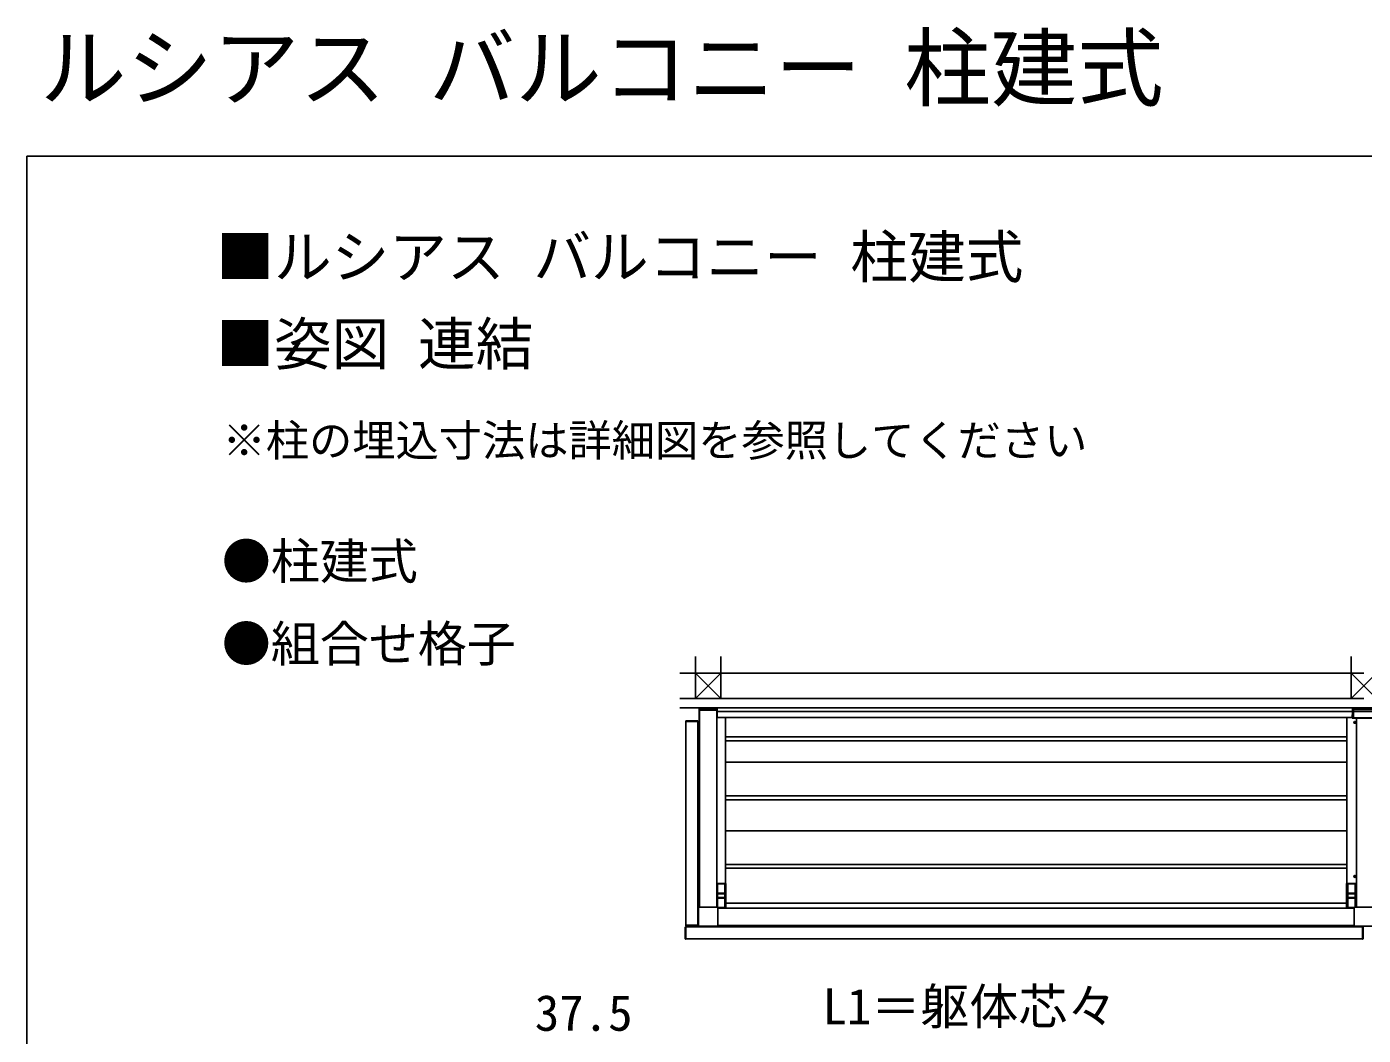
# Model space of a CAD drawing. Units: millimetres, scale not verified. Extents: x -10500 to 10500, y -15604 to 15536.
# Drawn here: x -10500 to -4935, y 11334 to 15536 of the extents above; entities that cross this region are included whole.
import ezdxf
from ezdxf.enums import TextEntityAlignment as Align

# ---------------------------------------------------------------- set-up
doc = ezdxf.new("R2010")
doc.units = ezdxf.units.MM
doc.header["$LTSCALE"] = 80
for name, color, linetype in [('0-2_USER1', 3, 'Continuous'), ('0-3_YKK_12', 2, 'Continuous'), ('0-4_YKK_13', 4, 'Continuous'), ('0-6_YKK_D', 6, 'Continuous'), ('0-7_YKK_ZWAK', 7, 'Continuous'), ('0-8_YSS_K', 3, 'Continuous')]:
    doc.layers.add(name, color=color, linetype=linetype)
doc.styles.add('ＭＳ ゴシック', font='')
doc.styles.get('ＭＳ ゴシック').set_extended_font_data('MS Gothic')

msp = doc.modelspace()

# ---------------------------------------------------------------- linework, layer by layer
at = {"layer": '0-3_YKK_12'}
for p, q in [((-7624.5, 12698.4), (-7624.5, 12658.4)), ((-7624.5, 12698.4), (-4969.7, 12698.4)), ((-7755.5, 12641.4), (-7705.5, 12641.4)), ((-7699.5, 12688.4), (-7699.5, 11867.88)), ((-7699.5, 12688.4), (-7626.5, 12688.4)), ((-7699, 12688.4), (-7699, 11868.02)), ((-7626.5, 12688.4), (-7626.5, 11868.09)), ((-7590, 12657.9), (-7626.5, 12657.9)), ((-7624.5, 12683.4), (-4980, 12683.4)), ((-7624.5, 12658.4), (-4980.3, 12658.4)), ((-5003, 12658.4), (-5003, 11965.9)), ((-4963, 11868.1), (-4963, 12655.4)), ((-7622.81, 11864.4), (-4972.19, 11864.4)), ((-7756, 11785.4), (-4937.5, 11785.4)), ((-7623.02, 11791.4), (-4971.98, 11791.4)), ((-7622.88, 11791.9), (-4972.12, 11791.9)), ((-4937.5, 11735.4), (-4937.5, 11785.4))]:
    msp.add_line(p, q, dxfattribs=at)
for points in [[(-7755.5, 12641.4), (-7755.5, 11792.9), (-7705.5, 11792.9), (-7705.5, 12641.4)], [(-7590, 12657.9), (-7590, 11965.9), (-7626.5, 11965.9)], [(-7756, 11785.4), (-7756, 11735.4), (-4937.5, 11735.4)]]:
    msp.add_lwpolyline(points, dxfattribs=at)
for centre in [(-4969.5, 12637.9), (-4969.5, 11995.9)]:
    msp.add_circle(centre, 4, dxfattribs=at)
at = {"layer": '0-4_YKK_13'}
for p, q in [((-7624.5, 12698.4), (-7700.5, 12698.4)), ((-7700.5, 12688.4), (-7700.5, 12698.4)), ((-7700, 12688.4), (-7700, 12689.9)), ((-7627, 12690.9), (-7699, 12690.9)), ((-7626, 12689.9), (-7626, 12688.4)), ((-7624.5, 12688.4), (-7624.5, 12698.4)), ((-4980, 12697.16), (-4978.76, 12698.4)), ((-4980, 12694.92), (-4976.52, 12698.4)), ((-4976.01, 12693.4), (-4980, 12697.39)), ((-4978.25, 12693.4), (-4980, 12695.15)), ((-4979.94, 12692.4), (-4980, 12692.4)), ((-4980, 12692.4), (-4980, 12682.75)), ((-4979.94, 12682.65), (-4979.94, 12692.4)), ((-4979.27, 12693.4), (-4974.27, 12698.4)), ((-4979, 12693.4), (-4978.88, 12693.4)), ((-4886.12, 12693.4), (-4978.88, 12693.4)), ((-4973.76, 12693.4), (-4978.76, 12698.4)), ((-4977.03, 12693.4), (-4972.03, 12698.4)), ((-4971.52, 12693.4), (-4976.52, 12698.4)), ((-4975.16, 12691.06), (-4975.16, 12682.65)), ((-4975, 12690.9), (-4975, 12683)), ((-4974.78, 12693.4), (-4969.78, 12698.4)), ((-4969.27, 12693.4), (-4974.27, 12698.4)), ((-4890.84, 12692.06), (-4974.16, 12692.06)), ((-4891, 12691.9), (-4974, 12691.9)), ((-4972.54, 12693.4), (-4967.54, 12698.4)), ((-4967.03, 12693.4), (-4972.03, 12698.4)), ((-4972, 12697.4), (-4972, 12693.4)), ((-4893, 12697.4), (-4972, 12697.4)), ((-4970.29, 12693.4), (-4965.29, 12698.4)), ((-4964.78, 12693.4), (-4969.78, 12698.4)), ((-4968.05, 12693.4), (-4963.05, 12698.4)), ((-4962.54, 12693.4), (-4967.54, 12698.4)), ((-4965.8, 12693.4), (-4960.8, 12698.4)), ((-4960.29, 12693.4), (-4965.29, 12698.4)), ((-4963.56, 12693.4), (-4958.56, 12698.4)), ((-4958.05, 12693.4), (-4963.05, 12698.4)), ((-4961.31, 12693.4), (-4956.31, 12698.4)), ((-4955.8, 12693.4), (-4960.8, 12698.4)), ((-4959.07, 12693.4), (-4954.07, 12698.4)), ((-4953.56, 12693.4), (-4958.56, 12698.4)), ((-4956.82, 12693.4), (-4951.82, 12698.4)), ((-4951.31, 12693.4), (-4956.31, 12698.4)), ((-4954.58, 12693.4), (-4949.58, 12698.4)), ((-4949.07, 12693.4), (-4954.07, 12698.4)), ((-4952.33, 12693.4), (-4947.33, 12698.4)), ((-4946.82, 12693.4), (-4951.82, 12698.4)), ((-4950.09, 12693.4), (-4945.09, 12698.4)), ((-4944.58, 12693.4), (-4949.58, 12698.4)), ((-4947.84, 12693.4), (-4942.84, 12698.4)), ((-4942.33, 12693.4), (-4947.33, 12698.4)), ((-4945.6, 12693.4), (-4940.6, 12698.4)), ((-4940.09, 12693.4), (-4945.09, 12698.4)), ((-4943.35, 12693.4), (-4938.35, 12698.4)), ((-4937.84, 12693.4), (-4942.84, 12698.4)), ((-4941.11, 12693.4), (-4936.11, 12698.4)), ((-4935.6, 12693.4), (-4940.6, 12698.4)), ((-4938.86, 12693.4), (-4933.86, 12698.4)), ((-4933.35, 12693.4), (-4938.35, 12698.4)), ((-4936.62, 12693.4), (-4931.62, 12698.4)), ((-4931.11, 12693.4), (-4936.11, 12698.4)), ((-7755.7, 12642.96), (-7755.8, 12641.4)), ((-7755.8, 12641.4), (-7705.2, 12641.4)), ((-7754.41, 12643.9), (-7754.71, 12643.9)), ((-7706.59, 12643.9), (-7754.41, 12643.9)), ((-7706.29, 12643.9), (-7706.59, 12643.9)), ((-7705.2, 12641.4), (-7705.3, 12642.96)), ((-7626, 12688.4), (-7700, 12688.4)), ((-7699.5, 12687.4), (-7699.5, 12687.4)), ((-7625.5, 12687.4), (-7626.5, 12687.4)), ((-4980, 12682.75), (-4980.3, 12658.08)), ((-4980.25, 12657.13), (-4979.94, 12682.65)), ((-4885.02, 12655.4), (-4979.98, 12655.4)), ((-4975.84, 12656.13), (-4979.25, 12656.13)), ((-4976.15, 12682.46), (-4978.94, 12682.46)), ((-4889.38, 12655.91), (-4975.62, 12655.91)), ((-4975.16, 12682.65), (-4974.84, 12657.13)), ((-4975, 12683), (-4890, 12683)), ((-4975, 12682.8), (-4974.68, 12656.97)), ((-4890, 12682.8), (-4975, 12682.8)), ((-4974.71, 12656.71), (-4890.29, 12656.71)), ((-4973.65, 12637.9), (-4965.35, 12637.9)), ((-4971.55, 12638.25), (-4971.55, 12637.55)), ((-4971.55, 12638.25), (-4970.35, 12638.25)), ((-4971.55, 12637.55), (-4970.35, 12637.55)), ((-4969.85, 12639.95), (-4969.15, 12639.95)), ((-4969.85, 12639.95), (-4969.85, 12638.75)), ((-4969.85, 12637.05), (-4969.85, 12635.85)), ((-4969.85, 12635.85), (-4969.15, 12635.85)), ((-4969.5, 12633.75), (-4969.5, 12642.05)), ((-4969.15, 12639.95), (-4969.15, 12638.75)), ((-4969.15, 12637.05), (-4969.15, 12635.85)), ((-4968.65, 12638.25), (-4967.45, 12638.25)), ((-4968.65, 12637.55), (-4967.45, 12637.55)), ((-4967.45, 12638.25), (-4967.45, 12637.55)), ((-7705.5, 12582.4), (-7705.5, 12577)), ((-7699.5, 12582.4), (-7705.5, 12582.4)), ((-7699.5, 12567.9), (-7699.5, 12582.4)), ((-7705.44, 12576.99), (-7705.5, 12577)), ((-7705.44, 12567.01), (-7705.5, 12567)), ((-7705.5, 12567), (-7705.5, 12564.2)), ((-7705.41, 12576.49), (-7705.41, 12567.51)), ((-7705.2, 12563.9), (-7699.5, 12563.9)), ((-5003, 12577.4), (-7590, 12577.4)), ((-5003, 12561.4), (-7590, 12561.4)), ((-5003, 12471.4), (-7590, 12471.4)), ((-5003, 12331.4), (-7590, 12331.4)), ((-5003, 12315.4), (-7590, 12315.4)), ((-5003, 12185.9), (-7590, 12185.9)), ((-5003, 12045.9), (-7590, 12045.9)), ((-5003, 12029.9), (-7590, 12029.9)), ((-7623.5, 11925.9), (-7623.5, 11965.9)), ((-7623.5, 11965.6), (-7592.5, 11965.6)), ((-4968, 11965.6), (-4999, 11965.6)), ((-4973.65, 11995.9), (-4965.35, 11995.9)), ((-4971.55, 11996.25), (-4971.55, 11995.55)), ((-4971.55, 11996.25), (-4970.35, 11996.25)), ((-4971.55, 11995.55), (-4970.35, 11995.55)), ((-4969.85, 11997.95), (-4969.15, 11997.95)), ((-4969.85, 11997.95), (-4969.85, 11996.75)), ((-4969.85, 11995.05), (-4969.85, 11993.85)), ((-4969.85, 11993.85), (-4969.15, 11993.85)), ((-4969.5, 11991.75), (-4969.5, 12000.05)), ((-4969.15, 11997.95), (-4969.15, 11996.75)), ((-4969.15, 11995.05), (-4969.15, 11993.85)), ((-4968.65, 11996.25), (-4967.45, 11996.25)), ((-4968.65, 11995.55), (-4967.45, 11995.55)), ((-4968, 11925.9), (-4968, 11965.9)), ((-4967.45, 11996.25), (-4967.45, 11995.55)), ((-7623, 11909.4), (-7623, 11922.4)), ((-7594, 11923.4), (-7622, 11923.4)), ((-7621, 11925.9), (-7621, 11923.4)), ((-7621, 11925.4), (-7595, 11925.4)), ((-7595, 11923.4), (-7595, 11925.9)), ((-7593, 11922.4), (-7593, 11909.4)), ((-4998.5, 11922.4), (-4998.5, 11909.4)), ((-4997.5, 11923.4), (-4969.5, 11923.4)), ((-4996.5, 11923.4), (-4996.5, 11925.9)), ((-4970.5, 11925.4), (-4996.5, 11925.4)), ((-4970.5, 11925.9), (-4970.5, 11923.4)), ((-4968.5, 11909.4), (-4968.5, 11922.4)), ((-7705.5, 11867.3), (-7705.5, 11870.1)), ((-7705.44, 11867.29), (-7705.5, 11867.3)), ((-7705.44, 11857.31), (-7705.5, 11857.3)), ((-7705.5, 11851.9), (-7705.5, 11857.3)), ((-7705.41, 11857.81), (-7705.41, 11866.79)), ((-7705.2, 11870.4), (-7699.5, 11870.4)), ((-7702.2, 11792.7), (-7702.2, 11864.1)), ((-7702.15, 11864.1), (-7702.15, 11792.7)), ((-7698.2, 11868.1), (-7626.8, 11868.1)), ((-7626.8, 11868.05), (-7698.2, 11868.05)), ((-7592.5, 11866.2), (-7623.4, 11866.2)), ((-7589, 11865.9), (-7623.23, 11865.9)), ((-7622.85, 11864.1), (-7622.85, 11792.7)), ((-7622.8, 11864.1), (-7622.8, 11792.7)), ((-7622, 11908.4), (-7594, 11908.4)), ((-7621, 11908.4), (-7621, 11905.9)), ((-7595, 11906.4), (-7621, 11906.4)), ((-7620, 11905.9), (-7596, 11905.9)), ((-7595, 11905.9), (-7595, 11908.4)), ((-7589, 11884.9), (-5004, 11884.9)), ((-5004, 11865.9), (-4971.77, 11865.9)), ((-4999, 11866.2), (-4971.6, 11866.2)), ((-4969.5, 11908.4), (-4997.5, 11908.4)), ((-4996.5, 11905.9), (-4996.5, 11908.4)), ((-4996.5, 11906.4), (-4970.5, 11906.4)), ((-4971.5, 11905.9), (-4995.5, 11905.9)), ((-4972.2, 11792.7), (-4972.2, 11864.1)), ((-4972.15, 11864.1), (-4972.15, 11792.7)), ((-4970.5, 11908.4), (-4970.5, 11905.9)), ((-4968.2, 11868.1), (-4896.8, 11868.1)), ((-4896.8, 11868.05), (-4968.2, 11868.05)), ((-7702.2, 11851.9), (-7705.5, 11851.9)), ((-7758.5, 11784.31), (-7758.5, 11784.61)), ((-7758.5, 11736.49), (-7758.5, 11784.31)), ((-7757.56, 11785.6), (-7756, 11785.7)), ((-7756, 11785.7), (-7756, 11735.1)), ((-7755.8, 11792.9), (-7705.2, 11792.9)), ((-7755.7, 11791.34), (-7755.8, 11792.9)), ((-7754.41, 11790.4), (-7754.71, 11790.4)), ((-7706.59, 11790.4), (-7754.41, 11790.4)), ((-7706.29, 11790.4), (-7706.59, 11790.4)), ((-7705.2, 11792.9), (-7705.3, 11791.34)), ((-7626.8, 11788.75), (-7698.2, 11788.75)), ((-7626.8, 11788.7), (-7698.2, 11788.7)), ((-7639, 11788.7), (-7639, 11785.4)), ((-7639, 11785.4), (-7633.6, 11785.4)), ((-7633.59, 11785.46), (-7633.6, 11785.4)), ((-7633.09, 11785.49), (-7624.11, 11785.49)), ((-7623.61, 11785.46), (-7623.6, 11785.4)), ((-7623.6, 11785.4), (-7620.8, 11785.4)), ((-7620.5, 11785.7), (-7620.5, 11791.4)), ((-6771.5, 11791.4), (-6771.5, 11785.7)), ((-6771.2, 11785.4), (-6768.4, 11785.4)), ((-6768.39, 11785.46), (-6768.4, 11785.4)), ((-6767.89, 11785.49), (-6758.91, 11785.49)), ((-6753, 11791.4), (-6767.5, 11791.4)), ((-6758.41, 11785.46), (-6758.4, 11785.4)), ((-6758.4, 11785.4), (-6753, 11785.4)), ((-6753, 11791.4), (-6753, 11791.37)), ((-6753, 11785.43), (-6753, 11785.4)), ((-6737.5, 11791.4), (-6752, 11791.4)), ((-6752, 11791.4), (-6752, 11791.37)), ((-6752, 11785.43), (-6752, 11785.4)), ((-6752, 11785.4), (-6746.6, 11785.4)), ((-6746.59, 11785.46), (-6746.6, 11785.4)), ((-6746.09, 11785.49), (-6737.11, 11785.49)), ((-6736.61, 11785.46), (-6736.6, 11785.4)), ((-6736.6, 11785.4), (-6733.8, 11785.4)), ((-6733.5, 11785.7), (-6733.5, 11791.4)), ((-5861.5, 11791.4), (-5861.5, 11785.7)), ((-5861.2, 11785.4), (-5858.4, 11785.4)), ((-5858.39, 11785.46), (-5858.4, 11785.4)), ((-5857.89, 11785.49), (-5848.91, 11785.49)), ((-5843, 11791.4), (-5857.5, 11791.4)), ((-5848.41, 11785.46), (-5848.4, 11785.4)), ((-5848.4, 11785.4), (-5843, 11785.4)), ((-5843, 11791.4), (-5843, 11791.37)), ((-5843, 11785.43), (-5843, 11785.4)), ((-5827.5, 11791.4), (-5842, 11791.4)), ((-5842, 11791.4), (-5842, 11791.37)), ((-5842, 11785.43), (-5842, 11785.4)), ((-5842, 11785.4), (-5836.6, 11785.4)), ((-5836.59, 11785.46), (-5836.6, 11785.4)), ((-5836.09, 11785.49), (-5827.11, 11785.49)), ((-5826.61, 11785.46), (-5826.6, 11785.4)), ((-5826.6, 11785.4), (-5823.8, 11785.4)), ((-5823.5, 11785.7), (-5823.5, 11791.4)), ((-4974.5, 11785.7), (-4974.5, 11791.4)), ((-4971.4, 11785.4), (-4974.2, 11785.4)), ((-4971.39, 11785.46), (-4971.4, 11785.4)), ((-4961.91, 11785.49), (-4970.89, 11785.49)), ((-4896.8, 11788.75), (-4968.2, 11788.75)), ((-4896.8, 11788.7), (-4968.2, 11788.7)), ((-4961.41, 11785.46), (-4961.4, 11785.4)), ((-4956, 11785.4), (-4961.4, 11785.4)), ((-4956, 11788.7), (-4956, 11785.4)), ((-4937.5, 11785.7), (-4937.5, 11735.1)), ((-4935.94, 11785.6), (-4937.5, 11785.7)), ((-4935, 11784.31), (-4935, 11784.61)), ((-4935, 11736.49), (-4935, 11784.31)), ((-7758.5, 11736.19), (-7758.5, 11736.49)), ((-7756, 11735.1), (-7757.56, 11735.2)), ((-4937.5, 11735.1), (-4935.94, 11735.2)), ((-4935, 11736.19), (-4935, 11736.49))]:
    msp.add_line(p, q, dxfattribs=at)
msp.add_lwpolyline([(-4885, 12693.4), (-4980, 12693.4), (-4980, 12698.4), (-4885, 12698.4)], close=True, dxfattribs=at)
for points in [[(-4980.98, 12656.4), (-4980.98, 12657.4), (-4980.3, 12658.08)], [(-7589, 11865.9), (-7589, 11965.9), (-7626.5, 11965.9)], [(-7592.5, 11965.9), (-7592.5, 11925.9), (-7623.5, 11925.9)], [(-5004, 11865.9), (-5004, 11965.9), (-4963, 11965.9), (-4963, 11868.1)], [(-4999, 11965.9), (-4999, 11925.9), (-4968, 11925.9)], [(-7623.5, 11866.36), (-7623.5, 11905.9), (-7620, 11905.9)], [(-7596, 11905.9), (-7592.5, 11905.9), (-7592.5, 11865.9)], [(-4995.5, 11905.9), (-4999, 11905.9), (-4999, 11865.9)], [(-4968, 11868.09), (-4968, 11905.9), (-4971.5, 11905.9)]]:
    msp.add_lwpolyline(points, dxfattribs=at)
for centre in [(-4969.5, 12637.9), (-4969.5, 11995.9)]:
    msp.add_circle(centre, 3.75, dxfattribs=at)
for centre, radius, start, end in [((-7699, 12689.9), 1, 90, 180), ((-7627, 12689.9), 1, 0, 90), ((-7754.71, 12642.9), 1, 90, 176.5), ((-7706.29, 12642.9), 1, 3.5, 90), ((-4979.24, 12657.13), 1, 180.24971, 269.75029), ((-4979.14, 12684.07), 1.62, 240.62841, 277.13954), ((-4975.95, 12684.07), 1.62, 262.86046, 299.37159), ((-4975.85, 12657.13), 1, 270.24971, 359.75029), ((-4970.35, 12638.75), 0.5, 270, 0), ((-4970.35, 12637.05), 0.5, 0, 90), ((-4968.65, 12638.75), 0.5, 180, 270), ((-4968.65, 12637.05), 0.5, 90, 180), ((-4970.35, 11996.75), 0.5, 270, 0), ((-4970.35, 11995.05), 0.5, 0, 90), ((-4968.65, 11996.75), 0.5, 180, 270), ((-4968.65, 11995.05), 0.5, 90, 180), ((-7622, 11922.4), 1, 90, 180), ((-7594, 11922.4), 1, 0, 90), ((-4997.5, 11922.4), 1, 90, 180), ((-4969.5, 11922.4), 1, 0, 90), ((-7698.2, 11864.1), 4, 90, 180), ((-7698.2, 11864.1), 3.95, 90, 180), ((-7626.8, 11864.1), 4, 0, 90), ((-7626.8, 11864.1), 3.95, 0, 90), ((-7622, 11909.4), 1, 180, 270), ((-7594, 11909.4), 1, 270, 0), ((-4997.5, 11909.4), 1, 180, 270), ((-4968.2, 11864.1), 4, 90, 180), ((-4968.2, 11864.1), 3.95, 90, 180), ((-4969.5, 11909.4), 1, 270, 0), ((-7696.4, 11828.4), 6.1, 161.95614, 198.04386), ((-7757.5, 11784.61), 1, 93.5, 180), ((-7754.71, 11791.4), 1, 183.5, 270), ((-7706.29, 11791.4), 1, 270, 356.5), ((-7698.2, 11792.7), 4, 180, 270), ((-7698.2, 11792.7), 3.95, 180, 270), ((-7626.8, 11792.7), 4, 270, 0), ((-7626.8, 11792.7), 3.95, 270, 0), ((-4968.2, 11792.7), 4, 180, 270), ((-4968.2, 11792.7), 3.95, 180, 270), ((-4936, 11784.61), 1, 0, 86.5), ((-7757.5, 11736.19), 1, 180, 266.5), ((-4936, 11736.19), 1, 273.5, 0)]:
    msp.add_arc(centre, radius, start, end, dxfattribs=at)
for centre, major_axis, ratio, start_param, end_param in [((-4979, 12692.4), (-1, 0), 0.998135, 4.712389, 6.2831853), ((-4978.94, 12692.4), (0.728, 0.728), 0.940706, 0.8159414, 2.3256512), ((-4978.88, 12692.4), (-1, 0), 0.998135, 4.712389, 4.7734755), ((-4974.15, 12691.05), (0.715, -0.715), 0.988936, 2.358058, 3.9251274), ((-4974, 12690.9), (-0.71, 0.71), 0.99628, 5.4996506, 7.06672), ((-7699.5, 12688.4), (-0.71, -0.71), 0.99628, 5.4996506, 7.06672), ((-7625.5, 12688.4), (0.71, -0.71), 0.99628, 5.4996506, 7.06672), ((-4979.98, 12656.4), (-0.71, -0.71), 0.99628, 5.4996506, 7.06672), ((-4975.62, 12656.91), (0.387, 0.935), 0.917237, 3.5657667, 4.878081), ((-4974.94, 12683), (0, 1), 0.061163, 1.5707963, 1.7681919), ((-4975.68, 12656.97), (-0.454, 0.912), 0.980003, 4.000319, 4.2550742), ((-7705.2, 12564.2), (0.213, 0.213), 0.99628, 2.358058, 3.9251274), ((-7705.44, 12576.49), (0, -0.5), 0.061163, 1.5707963, 3.132866), ((-7705.44, 12567.51), (0, -0.5), 0.061163, 0.0087266, 1.5707963), ((-7705.2, 11870.1), (0.213, -0.213), 0.99628, 2.358058, 3.9251274), ((-7705.44, 11866.79), (0, 0.5), 0.061163, 4.712389, 6.2744587), ((-7705.44, 11857.81), (0, 0.5), 0.061163, 3.1503193, 4.712389), ((-7633.09, 11785.46), (0.5, 0), 0.061163, 1.5707963, 3.132866), ((-7624.11, 11785.46), (0.5, 0), 0.061163, 0.0087266, 1.5707963), ((-7620.8, 11785.7), (-0.213, 0.213), 0.99628, 2.358058, 3.9251274), ((-6771.2, 11785.7), (0.213, 0.213), 0.99628, 2.358058, 3.9251274), ((-6767.89, 11785.46), (0.5, 0), 0.061163, 1.5707963, 3.132866), ((-6758.91, 11785.46), (0.5, 0), 0.061163, 0.0087266, 1.5707963), ((-6752.5, 11791.37), (0.5, 0), 0.061163, 3.1415927, 6.2831853), ((-6752.5, 11785.43), (0.5, 0), 0.061163, 6.2831853, 9.424778), ((-6746.09, 11785.46), (0.5, 0), 0.061163, 1.5707963, 3.132866), ((-6737.11, 11785.46), (0.5, 0), 0.061163, 0.0087266, 1.5707963), ((-6733.8, 11785.7), (-0.213, 0.213), 0.99628, 2.358058, 3.9251274), ((-5861.2, 11785.7), (0.213, 0.213), 0.99628, 2.358058, 3.9251274), ((-5857.89, 11785.46), (0.5, 0), 0.061163, 1.5707963, 3.132866), ((-5848.91, 11785.46), (0.5, 0), 0.061163, 0.0087266, 1.5707963), ((-5842.5, 11791.37), (0.5, 0), 0.061163, 3.1415927, 6.2831853), ((-5842.5, 11785.43), (0.5, 0), 0.061163, 6.2831853, 9.424778), ((-5836.09, 11785.46), (0.5, 0), 0.061163, 1.5707963, 3.132866), ((-5827.11, 11785.46), (0.5, 0), 0.061163, 0.0087266, 1.5707963), ((-5823.8, 11785.7), (-0.213, 0.213), 0.99628, 2.358058, 3.9251274), ((-4974.2, 11785.7), (0.213, 0.213), 0.99628, 2.358058, 3.9251274), ((-4970.89, 11785.46), (-0.5, 0), 0.061163, 4.712389, 6.2744587), ((-4961.91, 11785.46), (-0.5, 0), 0.061163, 3.1503193, 4.712389)]:
    msp.add_ellipse(centre, major_axis=major_axis, ratio=ratio, start_param=start_param, end_param=end_param, dxfattribs=at)
at = {"layer": '0-7_YKK_ZWAK'}
for q in [(-10500, -15603.6), (10500, 14996.4)]:
    msp.add_line((-10500, 14996.4), q, dxfattribs=at)
at = {"layer": '0-8_YSS_K'}
for p, q in [((-7715, 12737.4), (-7715, 12912.4)), ((-7610, 12737.4), (-7610, 12912.4)), ((-4985, 12737.4), (-4985, 12912.4)), ((-7781, 12842.4), (-4932.5, 12842.4)), ((-7715, 12842.4), (-7610, 12737.4)), ((-7610, 12842.4), (-7715, 12737.4)), ((-4985, 12842.4), (-4880, 12737.4)), ((-4880, 12842.4), (-4985, 12737.4)), ((-7781, 12737.4), (-4932.5, 12737.4)), ((-7781, 12698.4), (-4932.5, 12698.4))]:
    msp.add_line(p, q, dxfattribs=at)

# ---------------------------------------------------------------- texts
at = {"layer": '0-2_USER1', "style": 'ＭＳ ゴシック'}
for s, height, p in [('ルシアス バルコニー 柱建式', 263.9, (-10444.73, 15153.54)), ('■ルシアス バルコニー 柱建式', 176, (-9710.45, 14436.49)), ('■姿図 連結', 176, (-9710.45, 14073.76)), ('※柱の埋込寸法は詳細図を参照してください', 132, (-9684.55, 13706.95)), ('●柱建式', 149.6, (-9687.82, 13189.38)), ('●組合せ格子', 149.6, (-9687.82, 12845.9))]:
    msp.add_text(s, height=height, dxfattribs=at).set_placement(p, align=Align.BOTTOM_LEFT)
at = {"layer": '0-6_YKK_D', "style": 'ＭＳ ゴシック'}
for s, p in [('L1＝躯体芯々', (-7186.52, 11334.69)), ('37.5', (-8384.3, 11308.03))]:
    msp.add_text(s, height=149.6, dxfattribs=at).set_placement(p, align=Align.BOTTOM_LEFT)

doc.saveas('drawing.dxf')
